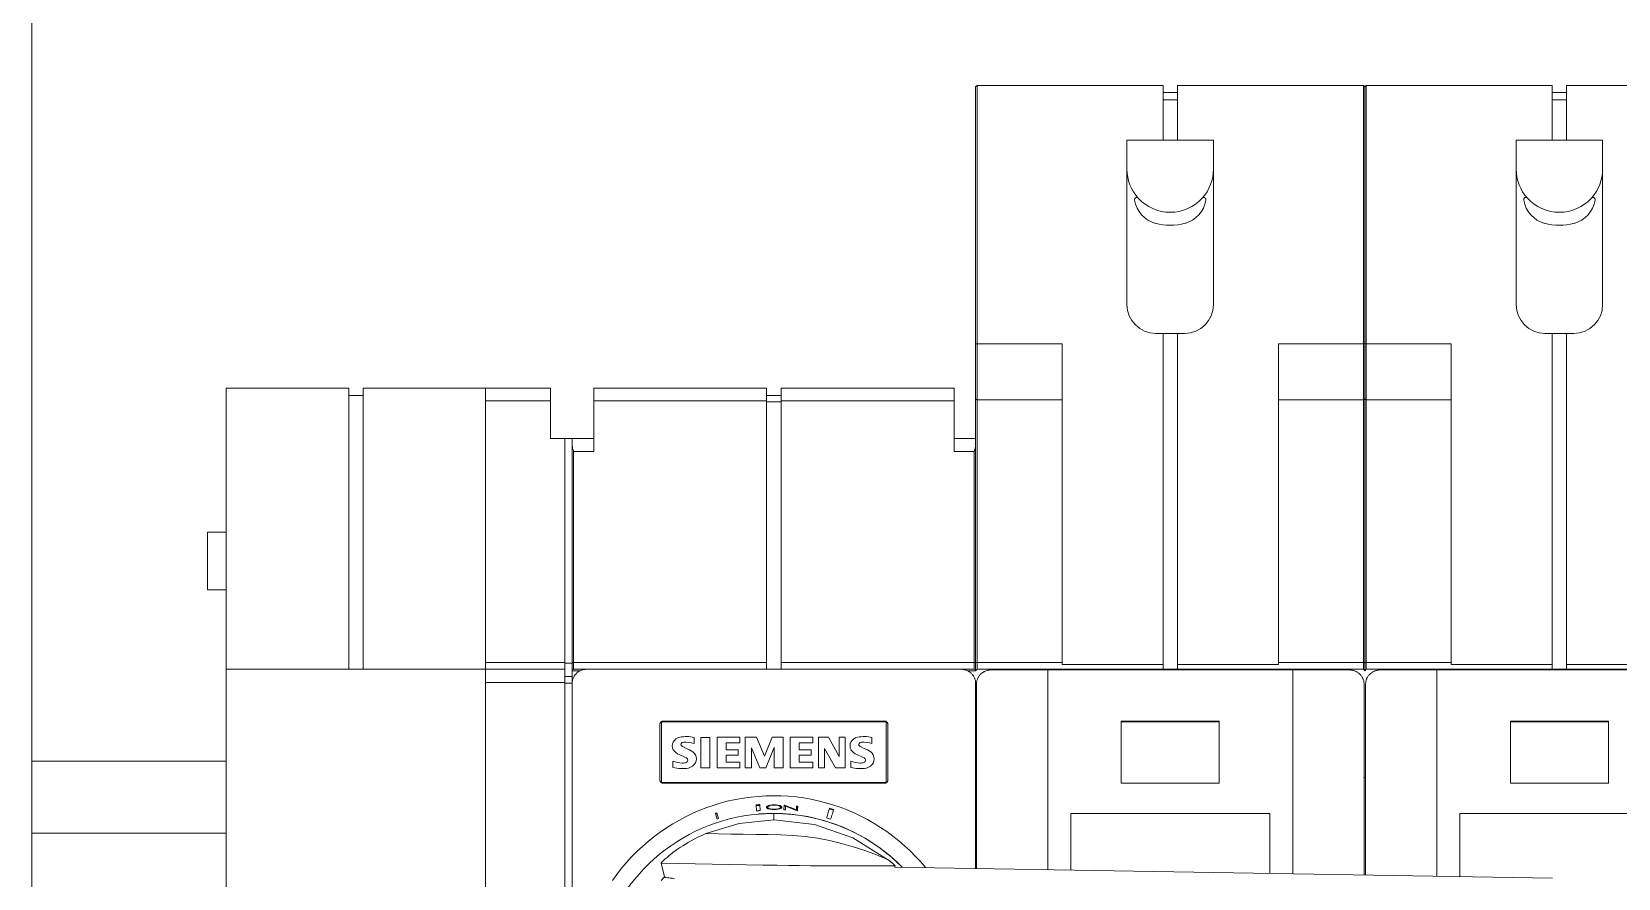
# Model space of a CAD drawing. Header units: millimetres. Extents: x 1359 to 3577, y 1336 to 3557.
# Drawn here: x 1601.1 to 1711.1, y 1847.7 to 1906.4 of the extents above; entities that cross this region are included whole.
import ezdxf

# ---------------------------------------------------------------- set-up
doc = ezdxf.new("R2010")
doc.units = ezdxf.units.MM
doc.layers.add('000-PI-Oprema', color=30, linetype='Continuous', lineweight=5)
doc.layers.add('002-PI-Kabelska kanalica', color=150, linetype='Continuous')

msp = doc.modelspace()

# ---------------------------------------------------------------- linework, layer by layer
at = {"layer": '000-PI-Oprema', "color": 0, "linetype": 'ByBlock', "lineweight": 0}
for p, q in [((1666.56, 1902.56), (1666.66, 1902.66)), ((1666.56, 1884.73), (1666.56, 1902.56)), ((1666.66, 1902.66), (1679.56, 1902.66)), ((1666.66, 1884.73), (1666.66, 1902.66)), ((1679.56, 1898.86), (1679.56, 1902.66)), ((1679.56, 1902.16), (1680.56, 1902.16)), ((1680.56, 1902.66), (1693.46, 1902.66)), ((1680.56, 1898.86), (1680.56, 1902.66)), ((1693.56, 1902.56), (1693.46, 1902.66)), ((1693.46, 1881.69), (1693.46, 1902.66)), ((1693.56, 1902.56), (1693.66, 1902.66)), ((1693.56, 1884.73), (1693.56, 1902.56)), ((1693.66, 1902.66), (1706.56, 1902.66)), ((1693.66, 1884.73), (1693.66, 1902.66)), ((1706.56, 1898.86), (1706.56, 1902.66)), ((1706.56, 1902.16), (1707.56, 1902.16)), ((1707.56, 1902.66), (1720.46, 1902.66)), ((1707.56, 1898.86), (1707.56, 1902.66)), ((1679.56, 1901.66), (1680.56, 1901.66)), ((1706.56, 1901.66), (1707.56, 1901.66)), ((1677.06, 1898.86), (1679.56, 1898.86)), ((1677.06, 1887.46), (1677.06, 1898.86)), ((1679.56, 1898.86), (1680.56, 1898.86)), ((1680.56, 1898.86), (1683.06, 1898.86)), ((1683.06, 1887.46), (1683.06, 1898.86)), ((1704.06, 1898.86), (1706.56, 1898.86)), ((1704.06, 1887.46), (1704.06, 1898.86)), ((1706.56, 1898.86), (1707.56, 1898.86)), ((1707.56, 1898.86), (1710.06, 1898.86)), ((1710.06, 1887.46), (1710.06, 1898.86)), ((1666.56, 1884.73), (1666.66, 1884.73)), ((1666.56, 1880.9), (1666.56, 1884.73)), ((1666.66, 1884.73), (1672.56, 1884.73)), ((1666.66, 1884.5), (1666.66, 1884.73)), ((1666.66, 1884.27), (1666.66, 1884.5)), ((1672.56, 1862.48), (1672.56, 1884.73)), ((1679.06, 1885.46), (1679.56, 1885.46)), ((1679.56, 1885.46), (1680.56, 1885.46)), ((1679.56, 1862.11), (1679.56, 1885.46)), ((1680.56, 1885.46), (1681.06, 1885.46)), ((1680.56, 1862.11), (1680.56, 1885.46)), ((1687.56, 1884.73), (1693.46, 1884.73)), ((1687.56, 1862.48), (1687.56, 1884.73)), ((1693.46, 1884.73), (1693.56, 1884.73)), ((1693.56, 1884.73), (1693.66, 1884.73)), ((1693.56, 1880.9), (1693.56, 1884.73)), ((1693.66, 1884.73), (1699.56, 1884.73)), ((1693.66, 1884.5), (1693.66, 1884.73)), ((1693.66, 1884.27), (1693.66, 1884.5)), ((1699.56, 1862.48), (1699.56, 1884.73)), ((1706.06, 1885.46), (1706.56, 1885.46)), ((1706.56, 1885.46), (1707.56, 1885.46)), ((1706.56, 1862.11), (1706.56, 1885.46)), ((1707.56, 1885.46), (1708.06, 1885.46)), ((1707.56, 1862.11), (1707.56, 1885.46)), ((1666.66, 1884.04), (1666.66, 1884.27)), ((1666.66, 1883.58), (1666.66, 1884.04)), ((1666.66, 1883.35), (1666.66, 1883.58)), ((1666.66, 1883.13), (1666.66, 1883.35)), ((1693.66, 1884.04), (1693.66, 1884.27)), ((1693.66, 1883.81), (1693.66, 1884.04)), ((1693.66, 1883.58), (1693.66, 1883.81)), ((1693.66, 1883.35), (1693.66, 1883.58)), ((1693.66, 1883.13), (1693.66, 1883.35)), ((1666.66, 1882.91), (1666.66, 1883.13)), ((1666.66, 1882.7), (1666.66, 1882.91)), ((1666.66, 1882.48), (1666.66, 1882.7)), ((1666.66, 1882.28), (1666.66, 1882.48)), ((1666.66, 1882.08), (1666.66, 1882.28)), ((1693.66, 1882.91), (1693.66, 1883.13)), ((1693.66, 1879.21), (1693.66, 1882.91)), ((1614.56, 1881.66), (1623.06, 1881.66)), ((1623.06, 1862.16), (1623.06, 1881.66)), ((1623.06, 1881.16), (1624.06, 1881.16)), ((1624.06, 1881.66), (1632.56, 1881.66)), ((1624.06, 1862.16), (1624.06, 1881.66)), ((1632.56, 1881.66), (1637.06, 1881.66)), ((1632.56, 1797.66), (1632.56, 1881.66)), ((1632.56, 1797.66), (1632.56, 1881.66)), ((1637.06, 1878.16), (1637.06, 1881.66)), ((1640.06, 1881.66), (1652.06, 1881.66)), ((1640.06, 1880.79), (1640.06, 1881.66)), ((1652.06, 1880.79), (1652.06, 1881.66)), ((1652.06, 1881.16), (1653.06, 1881.16)), ((1653.06, 1881.66), (1665.06, 1881.66)), ((1653.06, 1880.79), (1653.06, 1881.66)), ((1665.06, 1880.79), (1665.06, 1881.66)), ((1666.66, 1881.88), (1666.66, 1882.08)), ((1666.66, 1881.69), (1666.66, 1881.88)), ((1666.66, 1881.51), (1666.66, 1881.69)), ((1666.66, 1881.34), (1666.66, 1881.51)), ((1666.66, 1881.01), (1666.66, 1881.34)), ((1693.46, 1881.51), (1693.46, 1881.69)), ((1693.46, 1881.34), (1693.46, 1881.51)), ((1693.46, 1881.17), (1693.46, 1881.34)), ((1693.46, 1881.01), (1693.46, 1881.17)), ((1632.56, 1880.78), (1637.06, 1880.78)), ((1640.06, 1880.79), (1652.06, 1880.79)), ((1640.06, 1877.27), (1640.06, 1880.79)), ((1652.06, 1862.62), (1652.06, 1880.79)), ((1652.06, 1880.72), (1653.06, 1880.72)), ((1653.06, 1880.79), (1665.06, 1880.79)), ((1653.06, 1862.62), (1653.06, 1880.79)), ((1665.06, 1877.27), (1665.06, 1880.79)), ((1666.58, 1880.9), (1666.56, 1880.9)), ((1666.56, 1877.7), (1666.56, 1880.9)), ((1666.59, 1880.89), (1666.58, 1880.9)), ((1666.6, 1880.88), (1666.59, 1880.89)), ((1666.62, 1880.88), (1666.6, 1880.88)), ((1666.63, 1880.87), (1666.62, 1880.88)), ((1666.65, 1880.86), (1666.63, 1880.87)), ((1666.66, 1880.86), (1666.65, 1880.86)), ((1666.66, 1880.86), (1666.66, 1881.01)), ((1666.66, 1880.86), (1672.56, 1880.86)), ((1666.66, 1879.21), (1666.66, 1880.86)), ((1687.56, 1880.86), (1693.46, 1880.86)), ((1693.46, 1880.86), (1693.46, 1881.01)), ((1693.46, 1880.86), (1693.48, 1880.86)), ((1693.46, 1875.9), (1693.46, 1880.86)), ((1693.48, 1880.86), (1693.49, 1880.87)), ((1693.49, 1880.87), (1693.5, 1880.88)), ((1693.5, 1880.88), (1693.52, 1880.88)), ((1693.52, 1880.88), (1693.53, 1880.89)), ((1693.53, 1880.89), (1693.55, 1880.9)), ((1693.55, 1880.9), (1693.56, 1880.9)), ((1693.58, 1880.9), (1693.56, 1880.9)), ((1693.56, 1862.62), (1693.56, 1880.9)), ((1693.59, 1880.89), (1693.58, 1880.9)), ((1693.6, 1880.88), (1693.59, 1880.89)), ((1693.62, 1880.88), (1693.6, 1880.88)), ((1693.63, 1880.87), (1693.62, 1880.88)), ((1693.65, 1880.86), (1693.63, 1880.87)), ((1693.66, 1880.86), (1693.65, 1880.86)), ((1693.66, 1880.86), (1699.56, 1880.86)), ((1666.66, 1877.54), (1666.66, 1879.21)), ((1693.66, 1877.54), (1693.66, 1879.21)), ((1637.06, 1878.16), (1638.06, 1878.16)), ((1638.06, 1878.16), (1638.56, 1878.16)), ((1638.06, 1841.65), (1638.06, 1878.16)), ((1638.56, 1878.16), (1640.06, 1878.16)), ((1638.56, 1878.08), (1638.56, 1878.16)), ((1638.56, 1877.7), (1638.56, 1878.08)), ((1665.06, 1878.16), (1666.56, 1878.16)), ((1638.56, 1877.67), (1638.56, 1877.7)), ((1638.56, 1862.62), (1638.56, 1877.7)), ((1638.57, 1877.64), (1638.56, 1877.67)), ((1638.57, 1877.61), (1638.57, 1877.64)), ((1638.58, 1877.58), (1638.57, 1877.61)), ((1638.58, 1877.54), (1638.58, 1877.58)), ((1638.59, 1877.51), (1638.58, 1877.54)), ((1638.6, 1877.47), (1638.59, 1877.51)), ((1638.62, 1877.42), (1638.6, 1877.47)), ((1638.63, 1877.38), (1638.62, 1877.42)), ((1638.65, 1877.33), (1638.63, 1877.38)), ((1638.66, 1877.27), (1638.65, 1877.33)), ((1638.66, 1877.27), (1640.06, 1877.27)), ((1638.66, 1862.62), (1638.66, 1877.27)), ((1665.06, 1877.27), (1666.46, 1877.27)), ((1666.46, 1877.27), (1666.48, 1877.33)), ((1666.46, 1862.62), (1666.46, 1877.27)), ((1666.48, 1877.33), (1666.49, 1877.38)), ((1666.49, 1877.38), (1666.51, 1877.42)), ((1666.51, 1877.42), (1666.52, 1877.47)), ((1666.52, 1877.47), (1666.53, 1877.51)), ((1666.53, 1877.51), (1666.54, 1877.54)), ((1666.54, 1877.54), (1666.55, 1877.58)), ((1666.55, 1877.61), (1666.56, 1877.64)), ((1666.55, 1877.58), (1666.55, 1877.61)), ((1666.56, 1877.67), (1666.56, 1877.7)), ((1666.56, 1862.62), (1666.56, 1877.7)), ((1666.56, 1877.64), (1666.56, 1877.67)), ((1666.66, 1874.24), (1666.66, 1877.54)), ((1693.66, 1874.24), (1693.66, 1877.54)), ((1693.46, 1874.25), (1693.46, 1875.9)), ((1666.66, 1872.58), (1666.66, 1874.24)), ((1693.46, 1872.58), (1693.46, 1874.25)), ((1693.66, 1872.58), (1693.66, 1874.24)), ((1666.66, 1870.93), (1666.66, 1872.58)), ((1693.46, 1870.93), (1693.46, 1872.58)), ((1693.66, 1867.6), (1693.66, 1872.58)), ((1613.26, 1871.66), (1614.56, 1871.66)), ((1613.26, 1867.66), (1613.26, 1871.66)), ((1666.66, 1869.27), (1666.66, 1870.93)), ((1693.46, 1869.27), (1693.46, 1870.93)), ((1666.66, 1867.6), (1666.66, 1869.27)), ((1693.46, 1867.6), (1693.46, 1869.27)), ((1613.26, 1867.66), (1614.56, 1867.66)), ((1666.66, 1862.28), (1666.66, 1867.6)), ((1693.46, 1865.95), (1693.46, 1867.6)), ((1693.66, 1865.95), (1693.66, 1867.6)), ((1693.46, 1864.29), (1693.46, 1865.95)), ((1693.66, 1862.16), (1693.66, 1865.95)), ((1693.46, 1862.62), (1693.46, 1864.29)), ((1632.56, 1862.62), (1638.06, 1862.62)), ((1638.06, 1862.59), (1638.56, 1862.59)), ((1638.56, 1862.06), (1638.56, 1862.62)), ((1638.66, 1862.62), (1652.06, 1862.62)), ((1638.66, 1862.16), (1638.66, 1862.62)), ((1652.06, 1862.16), (1652.06, 1862.62)), ((1653.06, 1862.62), (1666.46, 1862.62)), ((1653.06, 1862.16), (1653.06, 1862.62)), ((1666.46, 1862.16), (1666.46, 1862.62)), ((1666.56, 1862.62), (1666.66, 1862.62)), ((1666.56, 1862.06), (1666.56, 1862.62)), ((1666.66, 1862.62), (1672.56, 1862.62)), ((1672.56, 1862.48), (1679.56, 1862.48)), ((1680.56, 1862.48), (1687.56, 1862.48)), ((1687.56, 1862.62), (1693.46, 1862.62)), ((1693.56, 1862.62), (1693.46, 1862.62)), ((1693.46, 1862.33), (1693.46, 1862.62)), ((1693.56, 1862.62), (1693.66, 1862.62)), ((1693.56, 1862.06), (1693.56, 1862.62)), ((1693.66, 1862.62), (1699.56, 1862.62)), ((1699.56, 1862.48), (1706.56, 1862.48)), ((1707.56, 1862.48), (1714.56, 1862.48)), ((1614.56, 1862.16), (1632.56, 1862.16)), ((1632.56, 1862.16), (1638.06, 1862.16)), ((1638.06, 1861.66), (1638.56, 1861.66)), ((1638.56, 1862.08), (1638.57, 1862.09)), ((1638.56, 1862.07), (1638.56, 1862.08)), ((1638.56, 1862.07), (1638.56, 1862.07)), ((1638.56, 1862.06), (1638.56, 1862.07)), ((1638.56, 1862.06), (1639.13, 1862.06)), ((1638.56, 1861.66), (1638.56, 1862.06)), ((1638.56, 1861.19), (1638.56, 1861.66)), ((1638.57, 1862.11), (1638.58, 1862.11)), ((1638.57, 1862.1), (1638.57, 1862.11)), ((1638.57, 1862.09), (1638.57, 1862.1)), ((1638.57, 1862.09), (1638.57, 1862.09)), ((1638.57, 1861.29), (1638.58, 1861.34)), ((1638.58, 1862.12), (1638.59, 1862.12)), ((1638.58, 1862.12), (1638.58, 1862.12)), ((1638.58, 1862.11), (1638.58, 1862.12)), ((1638.58, 1861.34), (1638.59, 1861.38)), ((1638.59, 1862.13), (1638.6, 1862.13)), ((1638.59, 1862.12), (1638.59, 1862.13)), ((1638.59, 1861.38), (1638.6, 1861.42)), ((1638.6, 1862.14), (1638.61, 1862.14)), ((1638.6, 1862.14), (1638.6, 1862.14)), ((1638.6, 1862.13), (1638.6, 1862.14)), ((1638.6, 1861.42), (1638.61, 1861.47)), ((1638.61, 1862.15), (1638.62, 1862.15)), ((1638.61, 1862.14), (1638.61, 1862.15)), ((1638.61, 1861.47), (1638.63, 1861.51)), ((1638.62, 1862.15), (1638.63, 1862.15)), ((1638.62, 1862.15), (1638.62, 1862.15)), ((1638.63, 1862.15), (1638.64, 1862.15)), ((1638.63, 1862.15), (1638.63, 1862.15)), ((1638.63, 1861.51), (1638.64, 1861.55)), ((1638.64, 1862.16), (1638.65, 1862.16)), ((1638.64, 1862.15), (1638.64, 1862.16)), ((1638.64, 1861.55), (1638.66, 1861.59)), ((1638.65, 1862.16), (1638.66, 1862.16)), ((1638.65, 1862.16), (1638.65, 1862.16)), ((1638.66, 1862.16), (1639.56, 1862.16)), ((1638.66, 1862.16), (1638.66, 1862.16)), ((1638.66, 1861.59), (1638.68, 1861.63)), ((1638.68, 1861.63), (1638.7, 1861.67)), ((1638.7, 1861.67), (1638.73, 1861.71)), ((1638.73, 1861.71), (1638.75, 1861.75)), ((1638.75, 1861.75), (1638.78, 1861.78)), ((1638.78, 1861.78), (1638.81, 1861.82)), ((1638.81, 1861.82), (1638.84, 1861.85)), ((1638.84, 1861.85), (1638.87, 1861.88)), ((1638.87, 1861.88), (1638.9, 1861.91)), ((1638.9, 1861.91), (1638.94, 1861.94)), ((1638.94, 1861.94), (1638.97, 1861.97)), ((1638.97, 1861.97), (1639.01, 1861.99)), ((1639.01, 1861.99), (1639.05, 1862.02)), ((1639.05, 1862.02), (1639.09, 1862.04)), ((1639.09, 1862.04), (1639.13, 1862.06)), ((1639.13, 1862.06), (1639.17, 1862.08)), ((1639.17, 1862.08), (1639.21, 1862.09)), ((1639.21, 1862.09), (1639.25, 1862.11)), ((1639.25, 1862.11), (1639.3, 1862.12)), ((1639.3, 1862.12), (1639.34, 1862.13)), ((1639.34, 1862.13), (1639.38, 1862.14)), ((1639.38, 1862.14), (1639.43, 1862.15)), ((1639.43, 1862.15), (1639.47, 1862.15)), ((1639.47, 1862.15), (1639.52, 1862.16)), ((1639.52, 1862.16), (1639.56, 1862.16)), ((1639.56, 1862.16), (1665.56, 1862.16)), ((1665.61, 1862.16), (1665.56, 1862.16)), ((1665.56, 1862.16), (1666.46, 1862.16)), ((1665.65, 1862.15), (1665.61, 1862.16)), ((1665.7, 1862.15), (1665.65, 1862.15)), ((1665.74, 1862.14), (1665.7, 1862.15)), ((1665.78, 1862.13), (1665.74, 1862.14)), ((1665.83, 1862.12), (1665.78, 1862.13)), ((1665.87, 1862.11), (1665.83, 1862.12)), ((1665.91, 1862.09), (1665.87, 1862.11)), ((1665.95, 1862.08), (1665.91, 1862.09)), ((1666, 1862.06), (1665.95, 1862.08)), ((1666.04, 1862.04), (1666, 1862.06)), ((1666, 1862.06), (1666.56, 1862.06)), ((1666.07, 1862.02), (1666.04, 1862.04)), ((1666.11, 1861.99), (1666.07, 1862.02)), ((1666.15, 1861.97), (1666.11, 1861.99)), ((1666.19, 1861.94), (1666.15, 1861.97)), ((1666.22, 1861.91), (1666.19, 1861.94)), ((1666.25, 1861.88), (1666.22, 1861.91)), ((1666.28, 1861.85), (1666.25, 1861.88)), ((1666.31, 1861.82), (1666.28, 1861.85)), ((1666.34, 1861.78), (1666.31, 1861.82)), ((1666.37, 1861.75), (1666.34, 1861.78)), ((1666.4, 1861.71), (1666.37, 1861.75)), ((1666.42, 1861.67), (1666.4, 1861.71)), ((1666.44, 1861.63), (1666.42, 1861.67)), ((1666.46, 1861.59), (1666.44, 1861.63)), ((1666.47, 1862.16), (1666.46, 1862.16)), ((1666.48, 1861.55), (1666.46, 1861.59)), ((1666.48, 1862.16), (1666.47, 1862.16)), ((1666.47, 1862.16), (1666.47, 1862.16)), ((1666.49, 1862.15), (1666.48, 1862.16)), ((1666.48, 1862.16), (1666.48, 1862.16)), ((1666.5, 1861.51), (1666.48, 1861.55)), ((1666.5, 1862.15), (1666.49, 1862.15)), ((1666.49, 1862.15), (1666.49, 1862.15)), ((1666.51, 1862.15), (1666.5, 1862.15)), ((1666.5, 1862.15), (1666.5, 1862.15)), ((1666.51, 1861.47), (1666.5, 1861.51)), ((1666.51, 1862.14), (1666.51, 1862.15)), ((1666.51, 1862.15), (1666.51, 1862.15)), ((1666.52, 1862.14), (1666.51, 1862.14)), ((1666.53, 1861.42), (1666.51, 1861.47)), ((1666.53, 1862.13), (1666.52, 1862.14)), ((1666.52, 1862.14), (1666.52, 1862.14)), ((1666.54, 1862.12), (1666.53, 1862.13)), ((1666.53, 1862.13), (1666.53, 1862.13)), ((1666.54, 1861.38), (1666.53, 1861.42)), ((1666.55, 1862.11), (1666.54, 1862.12)), ((1666.54, 1862.12), (1666.54, 1862.12)), ((1666.54, 1862.12), (1666.54, 1862.12)), ((1666.55, 1861.34), (1666.54, 1861.38)), ((1666.55, 1862.1), (1666.55, 1862.11)), ((1666.55, 1862.11), (1666.55, 1862.11)), ((1666.56, 1862.09), (1666.55, 1862.1)), ((1666.55, 1861.29), (1666.55, 1861.34)), ((1666.56, 1862.06), (1666.66, 1862.16)), ((1666.56, 1862.08), (1666.56, 1862.09)), ((1666.56, 1862.09), (1666.56, 1862.09)), ((1666.56, 1862.07), (1666.56, 1862.08)), ((1666.56, 1862.06), (1666.56, 1862.07)), ((1666.56, 1862.07), (1666.56, 1862.07)), ((1666.63, 1861.29), (1666.64, 1861.33)), ((1666.64, 1861.33), (1666.65, 1861.37)), ((1666.65, 1861.37), (1666.66, 1861.42)), ((1666.66, 1862.25), (1666.66, 1862.28)), ((1666.66, 1862.16), (1666.66, 1862.25)), ((1666.66, 1862.16), (1679.56, 1862.16)), ((1666.66, 1861.42), (1666.68, 1861.46)), ((1666.68, 1861.46), (1666.69, 1861.5)), ((1666.69, 1861.5), (1666.71, 1861.54)), ((1666.71, 1861.54), (1666.73, 1861.58)), ((1666.73, 1861.58), (1666.75, 1861.62)), ((1666.75, 1861.62), (1666.78, 1861.66)), ((1666.78, 1861.66), (1666.8, 1861.7)), ((1666.8, 1861.7), (1666.83, 1861.73)), ((1666.83, 1861.73), (1666.86, 1861.77)), ((1666.86, 1861.77), (1666.89, 1861.8)), ((1666.89, 1861.8), (1666.92, 1861.83)), ((1666.92, 1861.83), (1666.95, 1861.86)), ((1666.95, 1861.86), (1666.99, 1861.89)), ((1666.99, 1861.89), (1667.02, 1861.92)), ((1667.02, 1861.92), (1667.06, 1861.94)), ((1667.06, 1861.94), (1667.1, 1861.97)), ((1667.1, 1861.97), (1667.14, 1861.99)), ((1667.14, 1861.99), (1667.18, 1862.01)), ((1667.18, 1862.01), (1667.22, 1862.03)), ((1667.22, 1862.03), (1667.26, 1862.04)), ((1667.26, 1862.04), (1667.3, 1862.06)), ((1667.3, 1862.06), (1667.35, 1862.07)), ((1667.35, 1862.07), (1667.39, 1862.08)), ((1667.39, 1862.08), (1667.43, 1862.09)), ((1667.43, 1862.09), (1667.48, 1862.1)), ((1667.48, 1862.1), (1667.52, 1862.1)), ((1667.52, 1862.1), (1667.57, 1862.11)), ((1667.57, 1862.11), (1667.61, 1862.11)), ((1667.61, 1862.11), (1667.98, 1862.11)), ((1667.98, 1862.11), (1668.34, 1862.11)), ((1668.34, 1862.11), (1668.71, 1862.11)), ((1668.71, 1862.11), (1669.07, 1862.11)), ((1669.07, 1862.11), (1669.43, 1862.11)), ((1669.43, 1862.11), (1669.79, 1862.11)), ((1669.79, 1862.11), (1670.15, 1862.11)), ((1670.15, 1862.11), (1670.51, 1862.11)), ((1670.51, 1862.11), (1670.86, 1862.11)), ((1670.86, 1862.11), (1671.21, 1862.11)), ((1671.21, 1862.11), (1671.56, 1862.11)), ((1671.56, 1862.11), (1688.56, 1862.11)), ((1671.56, 1848.25), (1671.56, 1862.11)), ((1679.56, 1862.16), (1680.56, 1862.16)), ((1680.56, 1862.16), (1693.46, 1862.16)), ((1688.56, 1862.11), (1688.91, 1862.11)), ((1688.56, 1847.96), (1688.56, 1862.11)), ((1688.91, 1862.11), (1689.26, 1862.11)), ((1689.26, 1862.11), (1689.62, 1862.11)), ((1689.62, 1862.11), (1689.97, 1862.11)), ((1689.97, 1862.11), (1690.33, 1862.11)), ((1690.33, 1862.11), (1690.69, 1862.11)), ((1690.69, 1862.11), (1691.05, 1862.11)), ((1691.05, 1862.11), (1691.42, 1862.11)), ((1691.42, 1862.11), (1691.78, 1862.11)), ((1691.78, 1862.11), (1692.15, 1862.11)), ((1692.15, 1862.11), (1692.51, 1862.11)), ((1692.56, 1862.11), (1692.51, 1862.11)), ((1692.6, 1862.1), (1692.56, 1862.11)), ((1692.65, 1862.1), (1692.6, 1862.1)), ((1692.69, 1862.09), (1692.65, 1862.1)), ((1692.73, 1862.08), (1692.69, 1862.09)), ((1692.78, 1862.07), (1692.73, 1862.08)), ((1692.82, 1862.06), (1692.78, 1862.07)), ((1692.86, 1862.04), (1692.82, 1862.06)), ((1692.91, 1862.03), (1692.86, 1862.04)), ((1692.95, 1862.01), (1692.91, 1862.03)), ((1692.99, 1861.99), (1692.95, 1862.01)), ((1693.03, 1861.97), (1692.99, 1861.99)), ((1693.06, 1861.94), (1693.03, 1861.97)), ((1693.1, 1861.92), (1693.06, 1861.94)), ((1693.14, 1861.89), (1693.1, 1861.92)), ((1693.17, 1861.86), (1693.14, 1861.89)), ((1693.2, 1861.83), (1693.17, 1861.86)), ((1693.24, 1861.8), (1693.2, 1861.83)), ((1693.27, 1861.77), (1693.24, 1861.8)), ((1693.29, 1861.73), (1693.27, 1861.77)), ((1693.32, 1861.7), (1693.29, 1861.73)), ((1693.35, 1861.66), (1693.32, 1861.7)), ((1693.37, 1861.62), (1693.35, 1861.66)), ((1693.39, 1861.58), (1693.37, 1861.62)), ((1693.41, 1861.54), (1693.39, 1861.58)), ((1693.43, 1861.5), (1693.41, 1861.54)), ((1693.45, 1861.46), (1693.43, 1861.5)), ((1693.46, 1861.42), (1693.45, 1861.46)), ((1693.46, 1862.3), (1693.46, 1862.33)), ((1693.46, 1862.16), (1693.46, 1862.3)), ((1693.46, 1862.16), (1693.46, 1862.16)), ((1693.56, 1862.06), (1693.46, 1862.16)), ((1693.46, 1862.16), (1693.46, 1862.16)), ((1693.48, 1861.37), (1693.46, 1861.42)), ((1693.49, 1861.33), (1693.48, 1861.37)), ((1693.5, 1861.29), (1693.49, 1861.33)), ((1693.56, 1862.06), (1693.66, 1862.16)), ((1693.63, 1861.29), (1693.64, 1861.33)), ((1693.64, 1861.33), (1693.65, 1861.37)), ((1693.65, 1861.37), (1693.66, 1861.42)), ((1693.66, 1862.16), (1706.56, 1862.16)), ((1693.66, 1861.42), (1693.68, 1861.46)), ((1693.68, 1861.46), (1693.69, 1861.5)), ((1693.69, 1861.5), (1693.71, 1861.54)), ((1693.71, 1861.54), (1693.73, 1861.58)), ((1693.73, 1861.58), (1693.75, 1861.62)), ((1693.75, 1861.62), (1693.78, 1861.66)), ((1693.78, 1861.66), (1693.8, 1861.7)), ((1693.8, 1861.7), (1693.83, 1861.73)), ((1693.83, 1861.73), (1693.86, 1861.77)), ((1693.86, 1861.77), (1693.89, 1861.8)), ((1693.89, 1861.8), (1693.92, 1861.83)), ((1693.92, 1861.83), (1693.95, 1861.86)), ((1693.95, 1861.86), (1693.99, 1861.89)), ((1693.99, 1861.89), (1694.02, 1861.92)), ((1694.02, 1861.92), (1694.06, 1861.94)), ((1694.06, 1861.94), (1694.1, 1861.97)), ((1694.1, 1861.97), (1694.14, 1861.99)), ((1694.14, 1861.99), (1694.18, 1862.01)), ((1694.18, 1862.01), (1694.22, 1862.03)), ((1694.22, 1862.03), (1694.26, 1862.04)), ((1694.26, 1862.04), (1694.3, 1862.06)), ((1694.3, 1862.06), (1694.35, 1862.07)), ((1694.35, 1862.07), (1694.39, 1862.08)), ((1694.39, 1862.08), (1694.43, 1862.09)), ((1694.43, 1862.09), (1694.48, 1862.1)), ((1694.48, 1862.1), (1694.52, 1862.1)), ((1694.52, 1862.1), (1694.57, 1862.11)), ((1694.57, 1862.11), (1694.61, 1862.11)), ((1694.61, 1862.11), (1694.98, 1862.11)), ((1694.98, 1862.11), (1695.34, 1862.11)), ((1695.34, 1862.11), (1695.71, 1862.11)), ((1695.71, 1862.11), (1696.07, 1862.11)), ((1696.07, 1862.11), (1696.43, 1862.11)), ((1696.43, 1862.11), (1696.79, 1862.11)), ((1696.79, 1862.11), (1697.15, 1862.11)), ((1697.15, 1862.11), (1697.51, 1862.11)), ((1697.51, 1862.11), (1697.86, 1862.11)), ((1697.86, 1862.11), (1698.21, 1862.11)), ((1698.21, 1862.11), (1698.56, 1862.11)), ((1698.56, 1862.11), (1715.56, 1862.11)), ((1698.56, 1847.8), (1698.56, 1862.11)), ((1706.56, 1862.16), (1707.56, 1862.16)), ((1707.56, 1862.16), (1720.46, 1862.16)), ((1632.56, 1861.23), (1638.06, 1861.23)), ((1638.06, 1861.19), (1638.56, 1861.19)), ((1638.56, 1861.2), (1638.57, 1861.25)), ((1638.56, 1861.16), (1638.56, 1861.2)), ((1638.56, 1861.16), (1638.56, 1861.19)), ((1638.56, 1841.65), (1638.56, 1861.16)), ((1638.57, 1861.25), (1638.57, 1861.29)), ((1666.56, 1861.25), (1666.55, 1861.29)), ((1666.56, 1861.2), (1666.56, 1861.25)), ((1666.56, 1861.16), (1666.56, 1861.2)), ((1666.56, 1848.34), (1666.56, 1861.16)), ((1666.61, 1861.15), (1666.62, 1861.2)), ((1666.61, 1861.11), (1666.61, 1861.15)), ((1666.61, 1848.34), (1666.61, 1861.11)), ((1666.62, 1861.24), (1666.63, 1861.29)), ((1666.62, 1861.2), (1666.62, 1861.24)), ((1693.5, 1861.24), (1693.5, 1861.29)), ((1693.51, 1861.2), (1693.5, 1861.24)), ((1693.51, 1861.15), (1693.51, 1861.2)), ((1693.51, 1861.11), (1693.51, 1861.15)), ((1693.51, 1847.88), (1693.51, 1861.11)), ((1693.61, 1861.15), (1693.62, 1861.2)), ((1693.61, 1861.11), (1693.61, 1861.15)), ((1693.61, 1847.88), (1693.61, 1861.11)), ((1693.62, 1861.24), (1693.63, 1861.29)), ((1693.62, 1861.2), (1693.62, 1861.24)), ((1644.66, 1858.38), (1644.67, 1858.39)), ((1644.66, 1858.38), (1644.66, 1858.38)), ((1644.66, 1858.37), (1644.66, 1858.38)), ((1644.66, 1858.36), (1644.66, 1858.37)), ((1644.66, 1854.46), (1644.66, 1858.36)), ((1644.67, 1858.43), (1644.68, 1858.44)), ((1644.67, 1858.42), (1644.67, 1858.43)), ((1644.67, 1858.41), (1644.67, 1858.42)), ((1644.67, 1858.4), (1644.67, 1858.41)), ((1644.67, 1858.39), (1644.67, 1858.4)), ((1644.68, 1858.44), (1644.69, 1858.45)), ((1644.68, 1858.44), (1644.68, 1858.44)), ((1644.69, 1858.46), (1644.7, 1858.47)), ((1644.69, 1858.45), (1644.69, 1858.46)), ((1644.7, 1858.48), (1644.71, 1858.48)), ((1644.7, 1858.47), (1644.7, 1858.48)), ((1644.71, 1858.49), (1644.72, 1858.5)), ((1644.71, 1858.48), (1644.71, 1858.49)), ((1644.72, 1858.5), (1644.73, 1858.51)), ((1644.72, 1858.5), (1644.72, 1858.5)), ((1644.73, 1858.51), (1644.74, 1858.51)), ((1644.74, 1858.52), (1644.75, 1858.53)), ((1644.74, 1858.51), (1644.74, 1858.52)), ((1644.75, 1858.53), (1644.76, 1858.53)), ((1644.76, 1858.53), (1644.77, 1858.53)), ((1644.76, 1858.51), (1660.36, 1858.51)), ((1644.76, 1854.31), (1644.76, 1858.51)), ((1644.77, 1858.53), (1644.78, 1858.54)), ((1644.78, 1858.54), (1644.79, 1858.55)), ((1644.78, 1858.54), (1644.78, 1858.54)), ((1644.79, 1858.55), (1644.8, 1858.55)), ((1644.8, 1858.55), (1644.81, 1858.55)), ((1644.81, 1858.55), (1644.82, 1858.55)), ((1644.82, 1858.55), (1644.83, 1858.55)), ((1644.83, 1858.55), (1644.84, 1858.56)), ((1644.84, 1858.56), (1644.85, 1858.56)), ((1644.84, 1858.56), (1644.84, 1858.56)), ((1644.85, 1858.56), (1644.86, 1858.56)), ((1644.86, 1858.56), (1660.26, 1858.56)), ((1660.27, 1858.56), (1660.26, 1858.56)), ((1660.28, 1858.56), (1660.27, 1858.56)), ((1660.29, 1858.56), (1660.28, 1858.56)), ((1660.3, 1858.55), (1660.29, 1858.56)), ((1660.31, 1858.55), (1660.3, 1858.55)), ((1660.32, 1858.55), (1660.31, 1858.55)), ((1660.33, 1858.55), (1660.32, 1858.55)), ((1660.32, 1858.55), (1660.32, 1858.55)), ((1660.34, 1858.54), (1660.33, 1858.55)), ((1660.35, 1858.54), (1660.34, 1858.54)), ((1660.36, 1858.53), (1660.35, 1858.54)), ((1660.37, 1858.52), (1660.36, 1858.53)), ((1660.36, 1858.53), (1660.36, 1858.53)), ((1660.36, 1854.31), (1660.36, 1858.51)), ((1660.38, 1858.52), (1660.37, 1858.52)), ((1660.39, 1858.51), (1660.38, 1858.52)), ((1660.4, 1858.5), (1660.39, 1858.51)), ((1660.39, 1858.51), (1660.39, 1858.51)), ((1660.41, 1858.5), (1660.4, 1858.5)), ((1660.41, 1858.49), (1660.41, 1858.5)), ((1660.42, 1858.48), (1660.41, 1858.49)), ((1660.43, 1858.47), (1660.42, 1858.48)), ((1660.42, 1858.48), (1660.42, 1858.48)), ((1660.43, 1858.46), (1660.43, 1858.47)), ((1660.44, 1858.45), (1660.43, 1858.46)), ((1660.44, 1858.44), (1660.44, 1858.45)), ((1660.45, 1858.44), (1660.44, 1858.44)), ((1660.45, 1858.43), (1660.45, 1858.44)), ((1660.45, 1858.42), (1660.45, 1858.43)), ((1660.45, 1858.41), (1660.45, 1858.42)), ((1660.46, 1858.4), (1660.45, 1858.41)), ((1660.46, 1858.39), (1660.46, 1858.4)), ((1660.46, 1858.38), (1660.46, 1858.39)), ((1660.46, 1858.37), (1660.46, 1858.38)), ((1660.46, 1858.38), (1660.46, 1858.38)), ((1660.46, 1858.36), (1660.46, 1858.37)), ((1660.46, 1854.46), (1660.46, 1858.36)), ((1676.66, 1858.56), (1683.46, 1858.56)), ((1676.66, 1854.26), (1676.66, 1858.56)), ((1676.66, 1858.51), (1683.46, 1858.51)), ((1683.46, 1854.26), (1683.46, 1858.56)), ((1683.46, 1854.26), (1683.46, 1858.51)), ((1703.66, 1858.56), (1710.46, 1858.56)), ((1703.66, 1854.26), (1703.66, 1858.56)), ((1703.66, 1858.51), (1710.46, 1858.51)), ((1710.46, 1854.26), (1710.46, 1858.56)), ((1710.46, 1854.26), (1710.46, 1858.51)), ((1647.02, 1857.01), (1647.02, 1857.42)), ((1647.5, 1857.43), (1648.12, 1857.43)), ((1647.5, 1855.31), (1647.5, 1857.43)), ((1648.12, 1855.31), (1648.12, 1857.43)), ((1648.63, 1857.44), (1650.2, 1857.44)), ((1648.63, 1855.31), (1648.63, 1857.44)), ((1649.25, 1857.06), (1650.2, 1857.06)), ((1649.25, 1856.57), (1649.25, 1857.06)), ((1650.2, 1857.06), (1650.2, 1857.44)), ((1650.58, 1857.44), (1651.35, 1857.44)), ((1650.58, 1855.31), (1650.58, 1857.44)), ((1651.9, 1856.14), (1651.35, 1857.44)), ((1651.9, 1856.14), (1652.45, 1857.44)), ((1652.45, 1857.44), (1653.21, 1857.44)), ((1653.21, 1855.31), (1653.21, 1857.44)), ((1653.69, 1857.44), (1655.26, 1857.44)), ((1653.69, 1855.31), (1653.69, 1857.44)), ((1654.31, 1857.06), (1655.26, 1857.06)), ((1654.31, 1856.57), (1654.31, 1857.06)), ((1655.26, 1857.06), (1655.26, 1857.44)), ((1655.65, 1857.44), (1656.34, 1857.44)), ((1655.65, 1855.31), (1655.65, 1857.44)), ((1657.1, 1856.1), (1656.34, 1857.44)), ((1657.1, 1857.44), (1657.51, 1857.44)), ((1657.1, 1856.1), (1657.1, 1857.44)), ((1657.51, 1855.31), (1657.51, 1857.44)), ((1659.36, 1857.01), (1659.36, 1857.42)), ((1646.71, 1856.57), (1646.33, 1856.74)), ((1649.25, 1856.57), (1650.08, 1856.57)), ((1649.25, 1856.21), (1650.08, 1856.21)), ((1649.25, 1855.71), (1649.25, 1856.21)), ((1650.08, 1856.21), (1650.08, 1856.57)), ((1651.59, 1855.31), (1651, 1856.71)), ((1651, 1855.31), (1651, 1856.71)), ((1652, 1855.31), (1652.59, 1856.72)), ((1652.59, 1855.31), (1652.59, 1856.72)), ((1654.31, 1856.57), (1655.14, 1856.57)), ((1654.31, 1856.21), (1655.14, 1856.21)), ((1654.31, 1855.71), (1654.31, 1856.21)), ((1655.14, 1856.21), (1655.14, 1856.57)), ((1656.84, 1855.31), (1656.08, 1856.66)), ((1656.08, 1855.31), (1656.08, 1856.66)), ((1659.05, 1856.57), (1658.66, 1856.74)), ((1645.56, 1855.35), (1645.56, 1855.79)), ((1647.5, 1855.31), (1648.12, 1855.31)), ((1648.63, 1855.31), (1650.2, 1855.31)), ((1649.25, 1855.71), (1650.2, 1855.71)), ((1650.2, 1855.31), (1650.2, 1855.71)), ((1650.58, 1855.31), (1651, 1855.31)), ((1651.59, 1855.31), (1652, 1855.31)), ((1652.59, 1855.31), (1653.21, 1855.31)), ((1653.69, 1855.31), (1655.26, 1855.31)), ((1654.31, 1855.71), (1655.26, 1855.71)), ((1655.26, 1855.31), (1655.26, 1855.71)), ((1655.65, 1855.31), (1656.08, 1855.31)), ((1656.84, 1855.31), (1657.51, 1855.31)), ((1657.9, 1855.35), (1657.9, 1855.79)), ((1644.66, 1854.45), (1644.66, 1854.46)), ((1644.66, 1854.44), (1644.66, 1854.45)), ((1644.66, 1854.43), (1644.66, 1854.44)), ((1644.67, 1854.42), (1644.66, 1854.43)), ((1644.67, 1854.41), (1644.67, 1854.42)), ((1644.67, 1854.4), (1644.67, 1854.41)), ((1644.67, 1854.4), (1644.67, 1854.4)), ((1644.67, 1854.39), (1644.67, 1854.4)), ((1644.68, 1854.38), (1644.67, 1854.39)), ((1644.68, 1854.37), (1644.68, 1854.38)), ((1644.69, 1854.36), (1644.68, 1854.37)), ((1644.69, 1854.36), (1644.69, 1854.36)), ((1644.69, 1854.35), (1644.69, 1854.36)), ((1644.7, 1854.34), (1644.69, 1854.35)), ((1644.71, 1854.33), (1644.7, 1854.34)), ((1644.71, 1854.33), (1644.71, 1854.33)), ((1644.72, 1854.32), (1644.71, 1854.33)), ((1644.72, 1854.31), (1644.72, 1854.32)), ((1644.73, 1854.31), (1644.72, 1854.31)), ((1644.74, 1854.3), (1644.73, 1854.31)), ((1644.74, 1854.3), (1644.74, 1854.3)), ((1644.75, 1854.29), (1644.74, 1854.3)), ((1644.76, 1854.29), (1644.75, 1854.29)), ((1644.76, 1854.31), (1660.36, 1854.31)), ((1644.77, 1854.28), (1644.76, 1854.29)), ((1644.78, 1854.28), (1644.77, 1854.28)), ((1644.78, 1854.27), (1644.78, 1854.28)), ((1644.79, 1854.27), (1644.78, 1854.27)), ((1644.8, 1854.27), (1644.79, 1854.27)), ((1644.81, 1854.27), (1644.8, 1854.27)), ((1644.82, 1854.26), (1644.81, 1854.27)), ((1644.83, 1854.26), (1644.82, 1854.26)), ((1644.84, 1854.26), (1644.83, 1854.26)), ((1644.84, 1854.26), (1644.84, 1854.26)), ((1644.85, 1854.26), (1644.84, 1854.26)), ((1644.86, 1854.26), (1644.85, 1854.26)), ((1644.86, 1854.26), (1660.26, 1854.26)), ((1660.26, 1854.26), (1660.27, 1854.26)), ((1660.27, 1854.26), (1660.28, 1854.26)), ((1660.28, 1854.26), (1660.29, 1854.26)), ((1660.29, 1854.26), (1660.3, 1854.26)), ((1660.3, 1854.26), (1660.31, 1854.26)), ((1660.31, 1854.26), (1660.32, 1854.27)), ((1660.32, 1854.27), (1660.32, 1854.27)), ((1660.32, 1854.27), (1660.33, 1854.27)), ((1660.33, 1854.27), (1660.34, 1854.27)), ((1660.34, 1854.27), (1660.35, 1854.28)), ((1660.35, 1854.28), (1660.36, 1854.28)), ((1660.36, 1854.28), (1660.36, 1854.29)), ((1660.36, 1854.29), (1660.37, 1854.29)), ((1660.37, 1854.29), (1660.38, 1854.3)), ((1660.38, 1854.3), (1660.39, 1854.3)), ((1660.39, 1854.3), (1660.39, 1854.31)), ((1660.39, 1854.31), (1660.4, 1854.31)), ((1660.4, 1854.31), (1660.41, 1854.32)), ((1660.41, 1854.32), (1660.41, 1854.33)), ((1660.41, 1854.33), (1660.42, 1854.33)), ((1660.42, 1854.34), (1660.43, 1854.35)), ((1660.42, 1854.33), (1660.42, 1854.34)), ((1660.43, 1854.35), (1660.43, 1854.36)), ((1660.43, 1854.36), (1660.44, 1854.36)), ((1660.44, 1854.37), (1660.45, 1854.38)), ((1660.44, 1854.36), (1660.44, 1854.37)), ((1660.45, 1854.4), (1660.46, 1854.41)), ((1660.45, 1854.39), (1660.45, 1854.4)), ((1660.45, 1854.4), (1660.45, 1854.4)), ((1660.45, 1854.38), (1660.45, 1854.39)), ((1660.46, 1854.45), (1660.46, 1854.46)), ((1660.46, 1854.44), (1660.46, 1854.45)), ((1660.46, 1854.43), (1660.46, 1854.44)), ((1660.46, 1854.42), (1660.46, 1854.43)), ((1660.46, 1854.41), (1660.46, 1854.42)), ((1666.56, 1854.66), (1666.61, 1854.66)), ((1676.66, 1854.26), (1683.46, 1854.26)), ((1693.51, 1854.66), (1693.61, 1854.66)), ((1703.66, 1854.26), (1710.46, 1854.26)), ((1647.43, 1852.38), (1647.92, 1852.57)), ((1647.92, 1852.57), (1648.41, 1852.74)), ((1648.41, 1852.74), (1648.91, 1852.89)), ((1648.91, 1852.89), (1649.42, 1853.02)), ((1649.42, 1853.02), (1649.93, 1853.13)), ((1649.93, 1853.13), (1650.45, 1853.22)), ((1650.45, 1853.22), (1650.96, 1853.29)), ((1650.96, 1853.29), (1651.49, 1853.34)), ((1651.36, 1852.33), (1651.33, 1852.75)), ((1651.49, 1853.34), (1652.01, 1853.37)), ((1651.61, 1852.35), (1651.58, 1852.77)), ((1652.01, 1853.37), (1652.53, 1853.38)), ((1652.11, 1852.67), (1652.04, 1852.62)), ((1652.04, 1852.55), (1652.04, 1852.62)), ((1652.11, 1852.62), (1652.04, 1852.57)), ((1652.11, 1852.5), (1652.04, 1852.55)), ((1652.18, 1852.7), (1652.11, 1852.67)), ((1652.11, 1852.62), (1652.11, 1852.67)), ((1652.18, 1852.65), (1652.11, 1852.62)), ((1652.13, 1852.55), (1652.14, 1852.63)), ((1652.13, 1852.5), (1652.13, 1852.55)), ((1652.2, 1852.51), (1652.13, 1852.55)), ((1652.2, 1852.67), (1652.14, 1852.63)), ((1652.31, 1852.74), (1652.18, 1852.7)), ((1652.18, 1852.65), (1652.18, 1852.7)), ((1652.18, 1852.65), (1652.18, 1852.65)), ((1652.33, 1852.72), (1652.2, 1852.67)), ((1652.45, 1852.76), (1652.31, 1852.74)), ((1652.31, 1852.71), (1652.31, 1852.74)), ((1652.52, 1852.73), (1652.33, 1852.72)), ((1652.45, 1852.73), (1652.45, 1852.76)), ((1653.05, 1853.38), (1652.53, 1853.38)), ((1652.84, 1852.72), (1652.65, 1852.73)), ((1652.72, 1852.73), (1652.72, 1852.76)), ((1652.85, 1852.74), (1652.72, 1852.76)), ((1652.96, 1852.67), (1652.84, 1852.72)), ((1652.85, 1852.71), (1652.85, 1852.74)), ((1652.99, 1852.7), (1652.85, 1852.74)), ((1653.02, 1852.62), (1652.96, 1852.67)), ((1653.02, 1852.55), (1652.96, 1852.51)), ((1652.98, 1852.65), (1652.99, 1852.7)), ((1653.05, 1852.67), (1652.99, 1852.7)), ((1653.05, 1852.62), (1652.99, 1852.65)), ((1653.02, 1852.55), (1653.02, 1852.62)), ((1653.02, 1852.5), (1653.02, 1852.55)), ((1653.58, 1853.35), (1653.05, 1853.38)), ((1653.05, 1852.62), (1653.05, 1852.67)), ((1653.12, 1852.62), (1653.05, 1852.67)), ((1653.11, 1852.57), (1653.05, 1852.62)), ((1653.11, 1852.55), (1653.05, 1852.5)), ((1653.11, 1852.55), (1653.12, 1852.62)), ((1653.26, 1852.41), (1653.28, 1852.74)), ((1653.3, 1852.69), (1653.3, 1852.74)), ((1654.12, 1852.4), (1653.3, 1852.74)), ((1653.37, 1852.66), (1653.3, 1852.69)), ((1653.36, 1852.41), (1653.37, 1852.67)), ((1654.18, 1852.33), (1653.37, 1852.67)), ((1654.1, 1853.3), (1653.58, 1853.35)), ((1654.62, 1853.23), (1654.1, 1853.3)), ((1654.12, 1852.62), (1654.13, 1852.66)), ((1654.12, 1852.59), (1654.12, 1852.62)), ((1654.12, 1852.55), (1654.12, 1852.59)), ((1654.12, 1852.51), (1654.12, 1852.55)), ((1654.21, 1852.56), (1654.22, 1852.6)), ((1654.21, 1852.51), (1654.21, 1852.56)), ((1654.22, 1852.6), (1654.22, 1852.65)), ((1655.13, 1853.14), (1654.62, 1853.23)), ((1655.64, 1853.03), (1655.13, 1853.14)), ((1656.15, 1852.9), (1655.64, 1853.03)), ((1656.65, 1852.75), (1656.15, 1852.9)), ((1657.15, 1852.59), (1656.65, 1852.75)), ((1657.64, 1852.4), (1657.15, 1852.59)), ((1645.11, 1851.16), (1645.55, 1851.44)), ((1645.55, 1851.44), (1646.01, 1851.7)), ((1646.01, 1851.7), (1646.47, 1851.94)), ((1646.47, 1851.94), (1646.94, 1852.17)), ((1646.94, 1852.17), (1647.43, 1852.38)), ((1648.63, 1851.77), (1648.5, 1852.16)), ((1648.72, 1851.8), (1648.6, 1852.19)), ((1651.51, 1852.11), (1651.54, 1852.12)), ((1651.54, 1852.12), (1651.57, 1852.12)), ((1651.57, 1852.12), (1651.59, 1852.12)), ((1651.59, 1852.12), (1651.62, 1852.12)), ((1651.62, 1852.12), (1651.65, 1852.12)), ((1651.65, 1852.12), (1651.68, 1852.13)), ((1651.68, 1852.13), (1651.94, 1852.14)), ((1651.68, 1852.13), (1651.83, 1852.14)), ((1651.83, 1852.14), (1651.97, 1852.14)), ((1651.94, 1852.14), (1652.21, 1852.15)), ((1651.97, 1852.14), (1652.12, 1852.15)), ((1652.17, 1852.47), (1652.11, 1852.5)), ((1652.12, 1852.15), (1652.27, 1852.15)), ((1652.17, 1852.47), (1652.13, 1852.5)), ((1652.3, 1852.45), (1652.17, 1852.47)), ((1652.19, 1852.47), (1652.2, 1852.51)), ((1652.32, 1852.47), (1652.2, 1852.51)), ((1652.21, 1852.15), (1652.48, 1852.15)), ((1652.27, 1852.15), (1652.42, 1852.15)), ((1652.44, 1852.43), (1652.3, 1852.45)), ((1652.32, 1852.44), (1652.32, 1852.47)), ((1652.51, 1852.45), (1652.32, 1852.47)), ((1652.42, 1852.15), (1652.56, 1852.15)), ((1652.75, 1852.15), (1652.48, 1852.15)), ((1652.51, 1852.43), (1652.51, 1852.45)), ((1653.19, 1852.14), (1652.56, 1852.15)), ((1652.56, 1851.71), (1652.56, 1852.15)), ((1652.83, 1852.47), (1652.65, 1852.45)), ((1652.65, 1852.43), (1652.65, 1852.45)), ((1652.84, 1852.45), (1652.71, 1852.43)), ((1653.75, 1852.1), (1652.72, 1852.15)), ((1653.02, 1852.15), (1652.75, 1852.15)), ((1652.96, 1852.51), (1652.83, 1852.47)), ((1652.83, 1852.44), (1652.83, 1852.47)), ((1652.98, 1852.47), (1652.84, 1852.45)), ((1652.95, 1852.47), (1652.96, 1852.51)), ((1653.05, 1852.5), (1652.98, 1852.47)), ((1653.02, 1852.5), (1652.98, 1852.47)), ((1653.29, 1852.13), (1653.02, 1852.15)), ((1653.82, 1852.09), (1653.19, 1852.14)), ((1654.92, 1851.94), (1653.75, 1852.1)), ((1654.44, 1852.01), (1653.82, 1852.09)), ((1654.11, 1852.36), (1654.12, 1852.4)), ((1654.12, 1852.47), (1654.12, 1852.51)), ((1654.12, 1852.44), (1654.12, 1852.47)), ((1654.12, 1852.4), (1654.12, 1852.44)), ((1654.21, 1852.47), (1654.21, 1852.51)), ((1654.21, 1852.42), (1654.21, 1852.47)), ((1654.21, 1852.37), (1654.21, 1852.42)), ((1654.21, 1852.33), (1654.21, 1852.37)), ((1655.05, 1851.9), (1654.44, 1852.01)), ((1656.02, 1851.67), (1654.92, 1851.94)), ((1655.65, 1851.77), (1655.05, 1851.9)), ((1656.23, 1851.6), (1655.65, 1851.77)), ((1657.04, 1851.33), (1656.02, 1851.67)), ((1656.22, 1851.85), (1656.25, 1851.95)), ((1656.81, 1851.41), (1656.23, 1851.6)), ((1656.25, 1851.95), (1656.28, 1852.04)), ((1656.28, 1852.04), (1656.3, 1852.13)), ((1656.3, 1852.13), (1656.33, 1852.23)), ((1656.33, 1852.23), (1656.36, 1852.32)), ((1656.36, 1852.32), (1656.39, 1852.42)), ((1656.39, 1852.42), (1656.42, 1852.51)), ((1656.5, 1851.76), (1656.53, 1851.86)), ((1656.53, 1851.86), (1656.56, 1851.95)), ((1656.56, 1851.95), (1656.59, 1852.04)), ((1656.59, 1852.04), (1656.62, 1852.14)), ((1656.62, 1852.14), (1656.65, 1852.23)), ((1656.65, 1852.23), (1656.68, 1852.33)), ((1656.68, 1852.33), (1656.71, 1852.42)), ((1658.12, 1852.2), (1657.64, 1852.4)), ((1658.6, 1851.97), (1658.12, 1852.2)), ((1659.06, 1851.73), (1658.6, 1851.97)), ((1659.52, 1851.47), (1659.06, 1851.73)), ((1659.96, 1851.19), (1659.52, 1851.47)), ((1673.16, 1852.16), (1686.97, 1852.16)), ((1673.16, 1848.23), (1673.16, 1852.16)), ((1673.16, 1848.23), (1673.16, 1852.16)), ((1686.96, 1847.99), (1686.96, 1852.16)), ((1686.97, 1847.99), (1686.97, 1852.16)), ((1700.16, 1852.16), (1713.97, 1852.16)), ((1700.16, 1847.77), (1700.16, 1852.16)), ((1700.16, 1847.77), (1700.16, 1852.16)), ((1643.84, 1850.22), (1644.25, 1850.55)), ((1644.25, 1850.55), (1644.67, 1850.86)), ((1644.67, 1850.86), (1645.11, 1851.16)), ((1646.82, 1850.26), (1647.04, 1850.38)), ((1647.04, 1850.38), (1647.29, 1850.5)), ((1647.29, 1850.5), (1647.56, 1850.63)), ((1647.56, 1850.63), (1647.85, 1850.76)), ((1648.71, 1850.74), (1647.85, 1850.76)), ((1649.57, 1850.73), (1648.71, 1850.74)), ((1650.44, 1850.71), (1649.57, 1850.73)), ((1651.3, 1850.7), (1650.44, 1850.71)), ((1652.16, 1850.69), (1651.3, 1850.7)), ((1653.02, 1850.67), (1652.16, 1850.69)), ((1653.88, 1850.63), (1653.02, 1850.67)), ((1654.73, 1850.55), (1653.88, 1850.63)), ((1655.58, 1850.43), (1654.73, 1850.55)), ((1656.42, 1850.27), (1655.58, 1850.43)), ((1657.36, 1851.2), (1656.81, 1851.41)), ((1658.01, 1850.91), (1657.04, 1851.33)), ((1657.9, 1850.96), (1657.36, 1851.2)), ((1658.41, 1850.7), (1657.9, 1850.96)), ((1658.9, 1850.43), (1658.01, 1850.91)), ((1658.91, 1850.42), (1658.41, 1850.7)), ((1659.84, 1849.82), (1658.9, 1850.43)), ((1659.39, 1850.12), (1658.91, 1850.42)), ((1660.4, 1850.9), (1659.96, 1851.19)), ((1660.82, 1850.59), (1660.4, 1850.9)), ((1661.24, 1850.26), (1660.82, 1850.59)), ((1642.69, 1849.14), (1643.06, 1849.51)), ((1643.06, 1849.51), (1643.44, 1849.87)), ((1643.44, 1849.87), (1643.84, 1850.22)), ((1645.22, 1849.17), (1645.29, 1849.24)), ((1645.29, 1849.24), (1645.38, 1849.31)), ((1645.38, 1849.31), (1645.47, 1849.38)), ((1645.47, 1849.38), (1645.57, 1849.46)), ((1645.57, 1849.46), (1645.69, 1849.54)), ((1645.69, 1849.54), (1645.81, 1849.63)), ((1645.81, 1849.63), (1645.94, 1849.72)), ((1645.94, 1849.72), (1646.08, 1849.82)), ((1646.08, 1849.82), (1646.24, 1849.92)), ((1646.24, 1849.92), (1646.42, 1850.03)), ((1646.42, 1850.03), (1646.61, 1850.14)), ((1646.61, 1850.14), (1646.82, 1850.26)), ((1657.25, 1850.08), (1656.42, 1850.27)), ((1658.07, 1849.85), (1657.25, 1850.08)), ((1658.88, 1849.59), (1658.07, 1849.85)), ((1659.67, 1849.29), (1658.88, 1849.59)), ((1659.84, 1849.81), (1659.39, 1850.12)), ((1660.45, 1848.97), (1659.67, 1849.29)), ((1660.63, 1849.21), (1659.84, 1849.82)), ((1660.28, 1849.48), (1659.84, 1849.81)), ((1660.7, 1849.14), (1660.28, 1849.48)), ((1661.63, 1849.92), (1661.24, 1850.26)), ((1662.02, 1849.56), (1661.63, 1849.92)), ((1662.39, 1849.18), (1662.02, 1849.56)), ((1641.67, 1847.93), (1641.99, 1848.35)), ((1641.99, 1848.35), (1642.33, 1848.75)), ((1642.33, 1848.75), (1642.69, 1849.14)), ((1644.74, 1848.72), (1644.75, 1848.73)), ((1644.74, 1848.71), (1644.74, 1848.72)), ((1644.74, 1848.7), (1644.74, 1848.71)), ((1651.81, 1848.58), (1644.74, 1848.7)), ((1644.74, 1848.7), (1644.98, 1847.75)), ((1644.75, 1848.73), (1644.76, 1848.75)), ((1644.76, 1848.75), (1644.78, 1848.77)), ((1644.78, 1848.77), (1644.8, 1848.79)), ((1644.8, 1848.79), (1644.83, 1848.82)), ((1644.83, 1848.82), (1644.86, 1848.85)), ((1644.86, 1848.85), (1644.89, 1848.88)), ((1644.89, 1848.88), (1644.93, 1848.92)), ((1644.93, 1848.92), (1644.98, 1848.96)), ((1644.98, 1848.96), (1645.03, 1849.01)), ((1645.03, 1849.01), (1645.08, 1849.06)), ((1645.08, 1849.06), (1645.15, 1849.11)), ((1645.15, 1849.11), (1645.22, 1849.17)), ((1652.78, 1848.56), (1651.81, 1848.58)), ((1653.58, 1848.55), (1652.78, 1848.56)), ((1654.31, 1848.54), (1653.58, 1848.55)), ((1655.1, 1848.53), (1654.31, 1848.54)), ((1655.9, 1848.53), (1655.1, 1848.53)), ((1656.72, 1848.52), (1655.9, 1848.53)), ((1657.54, 1848.52), (1656.72, 1848.52)), ((1658.38, 1848.52), (1657.54, 1848.52)), ((1658.38, 1848.52), (1659.23, 1848.52)), ((1659.23, 1848.52), (1660.09, 1848.52)), ((1660.09, 1848.52), (1660.97, 1848.53)), ((1660.49, 1848.94), (1660.45, 1848.97)), ((1660.52, 1848.92), (1660.49, 1848.94)), ((1660.56, 1848.89), (1660.52, 1848.92)), ((1660.59, 1848.86), (1660.56, 1848.89)), ((1660.62, 1848.84), (1660.59, 1848.86)), ((1660.65, 1848.82), (1660.62, 1848.84)), ((1661.46, 1848.42), (1660.63, 1849.21)), ((1660.67, 1848.79), (1660.65, 1848.82)), ((1660.7, 1848.77), (1660.67, 1848.79)), ((1661.09, 1848.79), (1660.7, 1849.14)), ((1660.72, 1848.75), (1660.7, 1848.77)), ((1660.75, 1848.73), (1660.72, 1848.75)), ((1660.77, 1848.72), (1660.75, 1848.73)), ((1660.79, 1848.7), (1660.77, 1848.72)), ((1660.81, 1848.68), (1660.79, 1848.7)), ((1660.83, 1848.66), (1660.81, 1848.68)), ((1660.84, 1848.65), (1660.83, 1848.66)), ((1660.86, 1848.63), (1660.84, 1848.65)), ((1660.88, 1848.62), (1660.86, 1848.63)), ((1660.89, 1848.61), (1660.88, 1848.62)), ((1660.9, 1848.6), (1660.89, 1848.61)), ((1660.91, 1848.59), (1660.9, 1848.6)), ((1660.92, 1848.58), (1660.91, 1848.59)), ((1660.93, 1848.57), (1660.92, 1848.58)), ((1660.94, 1848.56), (1660.93, 1848.57)), ((1660.95, 1848.55), (1660.94, 1848.56)), ((1660.96, 1848.55), (1660.95, 1848.55)), ((1660.95, 1848.46), (1660.96, 1848.47)), ((1660.95, 1848.45), (1660.95, 1848.46)), ((1660.95, 1848.43), (1660.95, 1848.45)), ((1706.58, 1847.66), (1660.95, 1848.43)), ((1660.96, 1848.54), (1660.96, 1848.55)), ((1660.97, 1848.53), (1660.96, 1848.54)), ((1660.96, 1848.54), (1660.96, 1848.54)), ((1660.96, 1848.5), (1660.97, 1848.51)), ((1660.96, 1848.49), (1660.96, 1848.5)), ((1660.96, 1848.47), (1660.96, 1848.49)), ((1660.97, 1848.53), (1660.97, 1848.53)), ((1660.97, 1848.53), (1660.97, 1848.53)), ((1660.97, 1848.53), (1660.97, 1848.53)), ((1660.97, 1848.51), (1660.97, 1848.53)), ((1661.46, 1848.42), (1661.09, 1848.79)), ((1662.75, 1848.8), (1662.39, 1849.18)), ((1663.09, 1848.4), (1662.75, 1848.8)), ((1641.36, 1847.5), (1641.67, 1847.93)), ((1644.73, 1847.51), (1644.98, 1847.75)), ((1644.99, 1847.74), (1644.98, 1847.75)), ((1645.03, 1847.72), (1644.99, 1847.74)), ((1645.09, 1847.71), (1645.03, 1847.72)), ((1645.17, 1847.7), (1645.09, 1847.71)), ((1645.27, 1847.68), (1645.17, 1847.7)), ((1645.39, 1847.67), (1645.27, 1847.68)), ((1645.52, 1847.66), (1645.39, 1847.67)), ((1645.67, 1847.65), (1645.52, 1847.66))]:
    msp.add_line(p, q, dxfattribs=at)
for points in [[(1614.56, 1881.66), (1614.56, 1797.66)], [(1638.66, 1862.62), (1638.64, 1862.62), (1638.62, 1862.62), (1638.61, 1862.62), (1638.59, 1862.62), (1638.58, 1862.62), (1638.57, 1862.62), (1638.56, 1862.62), (1638.56, 1862.62)], [(1666.56, 1862.62), (1666.56, 1862.62), (1666.55, 1862.62), (1666.55, 1862.62), (1666.53, 1862.62), (1666.52, 1862.62), (1666.5, 1862.62), (1666.48, 1862.62), (1666.46, 1862.62)], [(1652.56, 1851.71), (1650.16, 1851.47), (1647.85, 1850.76)], [(1660.45, 1848.97), (1658.05, 1850.47), (1655.38, 1851.4), (1652.56, 1851.71)]]:
    msp.add_lwpolyline(points, dxfattribs=at)
for centre, radius, start, end in [((1680.06, 1896.86), 3, 180.0433, 222.3444), ((1680.06, 1896.86), 3, 317.6555, 359.9995), ((1707.06, 1896.86), 3, 180.0433, 222.3444), ((1707.06, 1896.86), 3, 317.6555, 359.9995), ((1677.73, 1894.74), 0.15, 42.3731, 189.0158), ((1679.56, 1895.02), 2, 189.0161, 254.7425), ((1680.06, 1896.86), 3, 222.3728, 317.6272), ((1680.56, 1895.02), 2, 285.2575, 350.9839), ((1682.39, 1894.74), 0.15, 350.9842, 137.6269), ((1704.73, 1894.74), 0.15, 42.3726, 189.0158), ((1706.56, 1895.02), 2, 189.0161, 254.7424), ((1707.06, 1896.86), 3, 222.3728, 317.6272), ((1707.56, 1895.02), 2, 285.2576, 350.9839), ((1709.39, 1894.74), 0.15, 350.9842, 137.6274), ((1680.06, 1896.86), 3.9, 254.7425, 285.2575), ((1707.06, 1896.86), 3.9, 254.7425, 285.2575), ((1679.06, 1887.46), 2, 180, 270), ((1681.06, 1887.46), 2, 270, 0), ((1706.06, 1887.46), 2, 180, 270), ((1708.06, 1887.46), 2, 270, 0), ((1646.09, 1856.85), 0.583, 153.4066, 207.9181), ((1646.18, 1856.75), 0.706, 101.937, 149.8911), ((1646.48, 1855.42), 2.07, 74.8869, 102.4236), ((1646.24, 1856.94), 0.126, 144.8611, 206.9677), ((1646.32, 1856.85), 0.251, 95.0873, 138.8884), ((1646.47, 1855.44), 1.66, 70.6948, 95.8427), ((1658.43, 1856.85), 0.583, 153.4066, 207.9181), ((1658.52, 1856.75), 0.706, 101.937, 149.8911), ((1658.82, 1855.42), 2.07, 74.8869, 102.4236), ((1658.57, 1856.94), 0.126, 144.8611, 206.9677), ((1658.66, 1856.85), 0.251, 95.0873, 138.8884), ((1658.81, 1855.44), 1.66, 70.6948, 95.8427), ((1646.31, 1857.04), 0.864, 212.4234, 248.5568), ((1642.21, 1847.15), 9.84, 64.1587, 67.4003), ((1646.54, 1857.27), 0.567, 223.0237, 247.9964), ((1646.41, 1855.85), 0.181, 0.732, 61.8541), ((1646.44, 1855.85), 0.157, 293.1045, 0.0799), ((1646.36, 1855.74), 0.898, 32.199, 67.0969), ((1646.57, 1855.94), 0.621, 333.8975, 27.0575), ((1658.64, 1857.04), 0.864, 212.4234, 248.5568), ((1654.54, 1847.15), 9.84, 64.1587, 67.4003), ((1658.88, 1857.27), 0.567, 223.0237, 247.9964), ((1658.75, 1855.85), 0.181, 0.732, 61.8541), ((1658.77, 1855.85), 0.157, 293.1045, 0.0799), ((1658.7, 1855.74), 0.898, 32.199, 67.0969), ((1658.9, 1855.94), 0.621, 333.8975, 27.0575), ((1646.34, 1857.86), 2.21, 249.4056, 266.6659), ((1646.23, 1857.99), 2.72, 255.8458, 278.7406), ((1646.25, 1856.28), 0.628, 266.0665, 292.8581), ((1646.46, 1856.05), 0.763, 283.3853, 330.2963), ((1658.67, 1857.86), 2.21, 249.4056, 266.6659), ((1658.56, 1857.99), 2.72, 255.8458, 278.7406), ((1658.59, 1856.28), 0.628, 266.0665, 292.8581), ((1658.8, 1856.05), 0.763, 283.3853, 330.2963), ((1652.56, 1839.66), 13.15, 94.2952, 95.3848), ((1652.56, 1839.66), 13.1, 94.2931, 95.3869), ((1652.56, 1839.66), 13.1, 89.3166, 90.491), ((1652.56, 1839.66), 13.08, 89.6272, 90.1834), ((1652.56, 1839.66), 13.05, 86.7768, 86.8729), ((1652.56, 1839.66), 13.1, 86.7815, 86.8772), ((1652.56, 1839.66), 13.05, 82.7157, 83.1272), ((1652.56, 1839.66), 13.1, 82.7363, 83.1462), ((1652.56, 1839.66), 12.5, 94.8338, 168.463), ((1652.56, 1839.66), 13.15, 107.5521, 107.9879), ((1652.56, 1839.66), 13.1, 107.5512, 107.9888), ((1652.56, 1839.66), 12.73, 107.545, 107.995), ((1652.56, 1839.66), 12.73, 94.2774, 95.4026), ((1652.56, 1839.66), 12.5, 84.7992, 94.8338), ((1652.56, 1839.66), 12.78, 89.3499, 90.554), ((1652.56, 1839.66), 12.8, 89.5933, 90.2311), ((1652.56, 1839.66), 12.78, 86.4301, 86.8488), ((1652.56, 1839.66), 12.78, 82.6028, 82.7054), ((1652.56, 1839.66), 12.73, 71.9649, 73.3151), ((1652.56, 1839.66), 13.37, 71.9973, 73.2827), ((1652.56, 1839.66), 13.42, 71.9997, 73.2803)]:
    msp.add_arc(centre, radius, start, end, dxfattribs=at)
at = {"layer": '002-PI-Kabelska kanalica', "color": 0, "linetype": 'ByBlock', "lineweight": 0}
msp.add_line((1601.07, 3351.56), (1601.07, 1679.56), dxfattribs=at)
at = {"layer": '002-PI-Kabelska kanalica', "color": 0, "linetype": 'ByBlock', "lineweight": 0, "ltscale": 0.25}
for p, q in [((1601.07, 1855.79), (1601.07, 1820.79)), ((1601.07, 1855.79), (1614.56, 1855.79)), ((1601.07, 1850.79), (1614.56, 1850.79))]:
    msp.add_line(p, q, dxfattribs=at)

doc.saveas('drawing.dxf')
